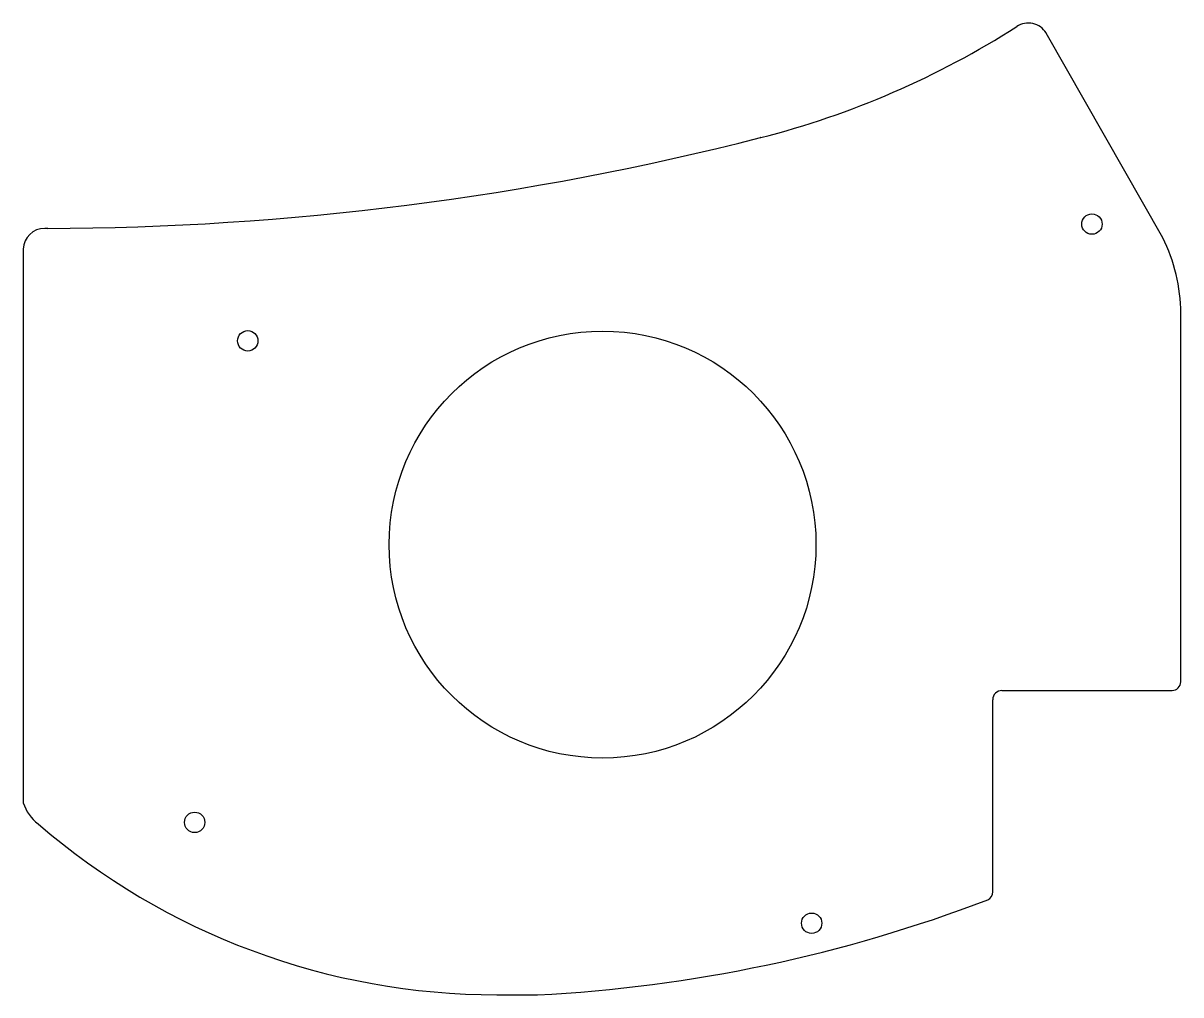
# Model space of a CAD drawing. Header units: millimetres. Extents: x -192 to -78, y 42 to 138.
import ezdxf

# ---------------------------------------------------------------- set-up
doc = ezdxf.new("R2010")
doc.units = ezdxf.units.MM
doc.layers.get('0').update_dxf_attribs({"linetype": 'CONTINUOUS'})

msp = doc.modelspace()

# ---------------------------------------------------------------- linework, layer by layer
for p, q in [((-91.09, 136.81), (-91.09, 136.82)), ((-79.64, 116.73), (-91.09, 136.81)), ((-119.11, 126.55), (-119.12, 126.55)), ((-189.12, 117.64), (-189.39, 117.64)), ((-189.39, 117.64), (-189.39, 117.64)), ((-191.53, 115.61), (-191.52, 61.29)), ((-77.88, 73.15), (-77.86, 109.32)), ((-95.43, 72.3), (-78.73, 72.3)), ((-96.32, 52.54), (-96.33, 71.4)), ((-191.52, 61.29), (-191.52, 61.28)), ((-190.06, 59.22), (-190.06, 59.21)), ((-96.82, 51.77), (-96.81, 51.77)), ((-145.02, 42.44), (-141.04, 42.44)), ((-141.04, 42.44), (-141.04, 42.44))]:
    msp.add_line(p, q)
for centre, radius in [((-86.59, 118.07), 1), ((-169.48, 106.61), 1), ((-134.64, 86.62), 20.95), ((-174.69, 59.36), 1), ((-114.11, 49.46), 1)]:
    msp.add_circle(centre, radius)
for centre, radius, start, end in [((-92.84, 135.72), 2.07, 32.1444, 122.9556), ((-140.64, 210.68), 86.84, 284.3523, 302.5143), ((-189.8, 402.54), 284.89, 270.1361, 284.3645), ((-189.43, 115.54), 2.1, 89.0585, 178.0441), ((-94.78, 109.19), 16.92, 0.4416, 26.4768), ((-78.72, 73.15), 0.85, 269.9777, 359.9996), ((-95.43, 71.4), 0.9, 89.9642, 180.0179), ((-187.55, 62.54), 4.16, 197.6485, 232.9563), ((-145.02, 111.28), 68.84, 229.1391, 270), ((-97.17, 52.54), 0.85, -64.8906, 0.0022), ((-148.32, 186.31), 144.06, 272.8957, 290.9458)]:
    msp.add_arc(centre, radius, start, end)

doc.saveas('drawing.dxf')
